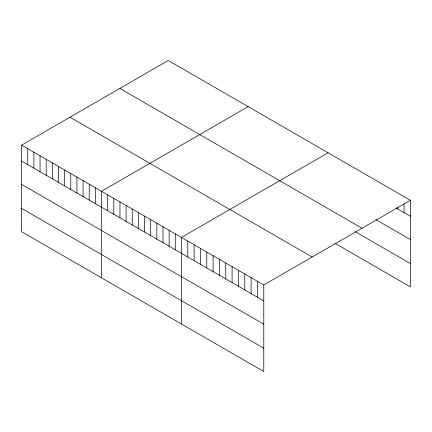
<?xml version="1.0" encoding="UTF-8"?>
<svg xmlns="http://www.w3.org/2000/svg" width="432" height="432" viewBox="0 0 432 432"><rect width="100%" height="100%" fill="white"/><g stroke="black" fill="none" stroke-linecap="round" stroke-linejoin="round"><path stroke-width="0.65" d="M21.6 145.141L263.768 284.953L263.768 371.52L21.6 231.703L21.6 145.141L168.232 60.48L410.4 200.297L410.4 286.859L334.973 243.313M248.146 106.623L101.515 191.279L101.515 277.841M328.061 152.761L181.429 237.416L181.429 323.978M263.768 284.953L410.4 200.297M396.004 207.922L410.4 216.232M375.851 219.591L410.4 239.539M119.842 88.42L362.011 228.236M355.126 231.638L410.4 263.552M69.989 117.202L312.158 257.018M21.6 161.071L263.768 300.888M21.6 184.378L263.768 324.194M21.6 208.397L263.768 348.208M404.066 203.942L404.066 212.571M397.732 206.923L397.732 208.915M257.434 281.297L257.434 297.232M251.1 277.641L251.1 293.571M244.766 273.985L244.766 289.915M238.432 270.329L238.432 286.259M232.103 266.668L232.103 282.604M225.769 263.012L225.769 278.948M219.434 259.357L219.434 275.292M213.1 255.701L213.1 271.631M206.766 252.045L206.766 267.975M200.432 248.389L200.432 264.319M194.098 244.728L194.098 260.663M187.763 241.072L187.763 257.008M175.284 233.869L175.284 249.799M169.139 230.321L169.139 246.251M162.988 226.768L162.988 242.703M156.843 223.22L156.843 239.155M150.692 219.672L150.692 235.602M144.547 216.124L144.547 232.054M138.402 212.571L138.402 228.506M132.251 209.023L132.251 224.959M126.106 205.475L126.106 221.405M119.956 201.928L119.956 217.858M113.81 198.374L113.81 214.31M107.665 194.827L107.665 210.762M95.369 187.731L95.369 203.661M89.219 184.178L89.219 200.113M83.074 180.63L83.074 196.565M76.928 177.082L76.928 193.012M70.778 173.534L70.778 189.464M64.633 169.981L64.633 185.917M58.482 166.433L58.482 182.369M52.337 162.886L52.337 178.816M46.192 159.338L46.192 175.268M40.041 155.785L40.041 171.72M33.896 152.237L33.896 168.172M27.745 148.689L27.745 164.619"/></g></svg>
